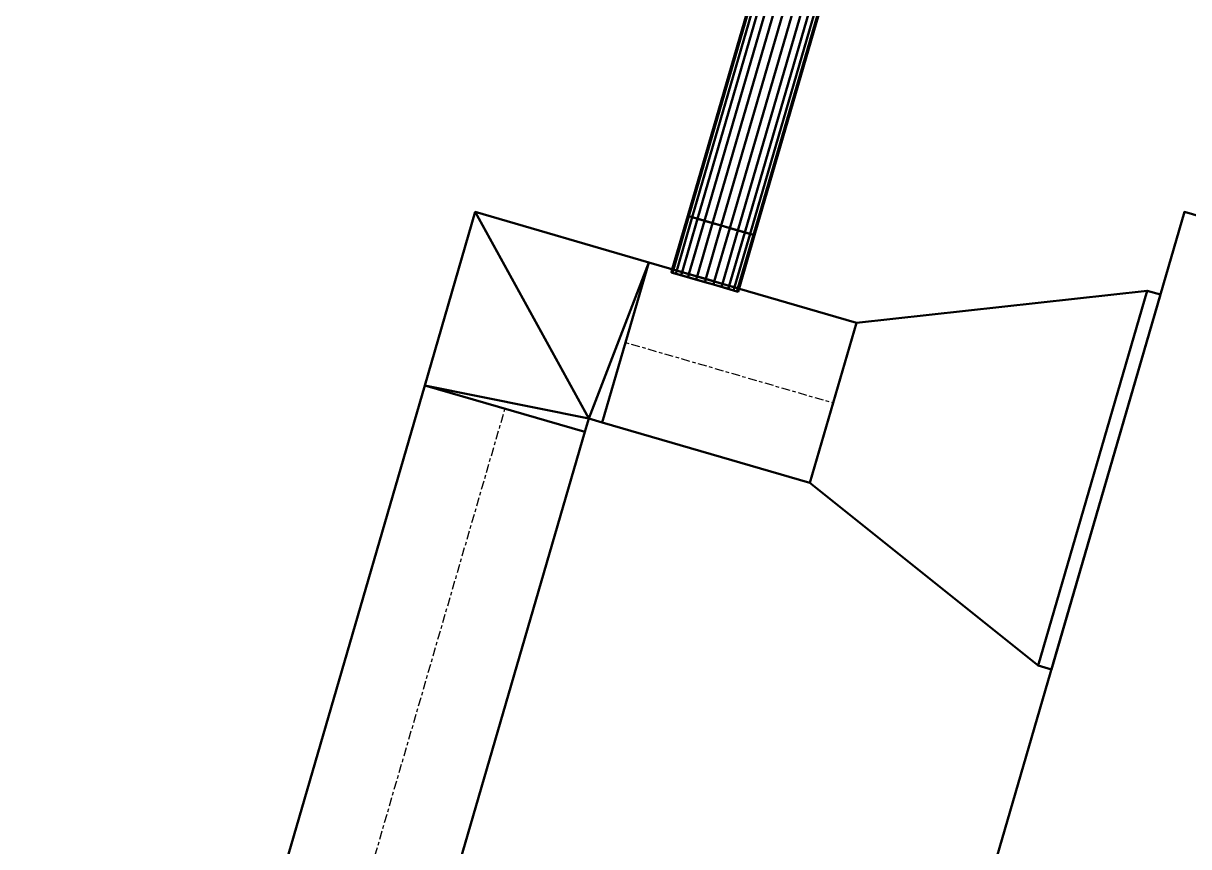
# Model space of a CAD drawing. Header units: inches. Extents: x -1654 to 1344, y -1538 to 36.
# Drawn here: x 784.3 to 868.2, y -777.9 to -718.6 of the extents above; entities that cross this region are included whole.
import ezdxf

# ---------------------------------------------------------------- set-up
doc = ezdxf.new("R2010")
doc.units = ezdxf.units.IN
doc.header["$MEASUREMENT"] = 0
doc.linetypes.add('Center', pattern=[1.25, 0.25, -0.1875, 0.625, -0.1875])
for name, color, linetype, lineweight in [('M-EQPT', 2, 'Continuous', 50), ('M-HVAC-DUCT', 1, 'Center', 30), ('M-HVAC-DUCT-SA', 1, 'Continuous', 50)]:
    doc.layers.add(name, color=color, linetype=linetype, lineweight=lineweight)

# ---------------------------------------------------------------- blocks, each defined once
blk = doc.blocks.new('Heat Pump - Horizontal - Water Source - Heat Pump 3 Ton Horizontal-844840-_3D_')
at = {"layer": 'M-EQPT'}
mesh = blk.add_polyface(dxfattribs=at)
corners = [(31.1, -11.199, 9.65), (31.1, 11.199, 9.65), (-31.1, 11.199, 9.65), (-31.1, -11.199, 9.65)]
mesh.append_faces([[corners[k] for k in face] for face in [(3, 0, 1, 2)]])
mesh = blk.add_polyface(dxfattribs=at)
corners = [(31.1, -11.199, -9.65), (-31.1, -11.199, -9.65), (-31.1, 11.199, -9.65), (31.1, 11.199, -9.65)]
mesh.append_faces([[corners[k] for k in face] for face in [(1, 2, 3, 0)]])
mesh = blk.add_polyface(dxfattribs=at)
corners = [(-31.1, -11.199, 9.65), (-31.1, 11.199, 9.65), (-31.1, 11.199, -9.65), (-31.1, -11.199, -9.65)]
mesh.append_faces([[corners[k] for k in face] for face in [(0, 1, 2, 3)]])
mesh = blk.add_polyface(dxfattribs=at)
corners = [(31.1, -11.199, 9.65), (-31.1, -11.199, 9.65), (-31.1, -11.199, -9.65), (31.1, -11.199, -9.65)]
mesh.append_faces([[corners[k] for k in face] for face in [(0, 1, 2, 3)]])
mesh = blk.add_polyface(dxfattribs=at)
corners = [(3.201, -11.199, -8.65), (-24.9, -11.199, -8.65), (-24.9, -11.199, 8.65), (3.201, -11.199, 8.65)]
mesh.append_faces([[corners[k] for k in face] for face in [(2, 3, 0, 1)]])
mesh = blk.add_polyface(dxfattribs=at)
corners = [(-24.9, -12.199, 8.65), (3.201, -12.199, 8.65), (3.201, -11.199, 8.65), (-24.9, -11.199, 8.65)]
mesh.append_faces([[corners[k] for k in face] for face in [(0, 1, 2, 3)]])
mesh = blk.add_polyface(dxfattribs=at)
corners = [(-24.9, -12.199, -8.65), (-24.9, -12.199, 8.65), (-24.9, -11.199, 8.65), (-24.9, -11.199, -8.65)]
mesh.append_faces([[corners[k] for k in face] for face in [(0, 1, 2, 3)]])
mesh = blk.add_polyface(dxfattribs=at)
corners = [(3.201, -12.199, -8.65), (-24.9, -12.199, -8.65), (-24.9, -11.199, -8.65), (3.201, -11.199, -8.65)]
mesh.append_faces([[corners[k] for k in face] for face in [(0, 1, 2, 3)]])
mesh = blk.add_polyface(dxfattribs=at)
corners = [(3.201, -12.199, 8.65), (3.201, -12.199, -8.65), (3.201, -11.199, -8.65), (3.201, -11.199, 8.65)]
mesh.append_faces([[corners[k] for k in face] for face in [(0, 1, 2, 3)]])
mesh = blk.add_polyface(dxfattribs=at)
corners = [(3.201, -12.199, -8.65), (3.201, -12.199, 8.65), (-24.9, -12.199, 8.65), (-24.9, -12.199, -8.65)]
mesh.append_faces([[corners[k] for k in face] for face in [(3, 0, 1, 2)]])
blk = doc.blocks.new('Round Takeoff - Standard-919983-_3D_')
at = {"layer": 'M-HVAC-DUCT', "color": 8, "linetype": 'Continuous', "lineweight": 50}
mesh = blk.add_polyface(dxfattribs=at)
corners = [(-0.24, 0, 2.5), (-0.24, 0.647, 2.415), (-0.24, 1.25, 2.165), (-0.24, 1.768, 1.768), (-0.24, 2.165, 1.25), (-0.24, 2.415, 0.647), (-0.24, 2.5), (-0.24, 2.415, -0.647), (-0.24, 2.165, -1.25), (-0.24, 1.768, -1.768), (-0.24, 1.25, -2.165), (-0.24, 0.647, -2.415), (-0.24, 0, -2.5), (-0.24, -0.647, -2.415), (-0.24, -1.25, -2.165), (-0.24, -1.768, -1.768), (-0.24, -2.165, -1.25), (-0.24, -2.415, -0.647), (-0.24, -2.5), (-0.24, -2.415, 0.647), (-0.24, -2.165, 1.25), (-0.24, -1.768, 1.768), (-0.24, -1.25, 2.165), (-0.24, -0.647, 2.415)]
mesh.append_faces([[corners[k] for k in face] for face in [(5, 10, 11, 4)]], dxfattribs={"vtx0": -1, "vtx2": -1, "color": 8})
mesh.append_faces([[corners[k] for k in face] for face in [(5, 8, 9, 10), (11, 1, 2, 3), (12, 19, 20, 21), (12, 21, 22, 23)]], dxfattribs={"vtx0": -1, "vtx3": -1, "color": 8})
mesh.append_faces([[corners[k] for k in face] for face in [(7, 8, 5, 6)]], dxfattribs={"vtx1": -1, "color": 8})
mesh.append_faces([[corners[k] for k in face] for face in [(14, 15, 18, 13), (3, 4, 11)]], dxfattribs={"vtx1": -1, "vtx2": -1, "color": 8})
mesh.append_faces([[corners[k] for k in face] for face in [(11, 12, 23, 1)]], dxfattribs={"vtx1": -1, "vtx2": -1, "vtx3": -1, "color": 8})
mesh.append_faces([[corners[k] for k in face] for face in [(18, 19, 12, 13)]], dxfattribs={"vtx1": -1, "vtx3": -1, "color": 8})
mesh.append_faces([[corners[k] for k in face] for face in [(16, 17, 18, 15), (23, 0, 1)]], dxfattribs={"vtx2": -1, "color": 8})
mesh = blk.add_polyface(dxfattribs=at)
corners = [(-0.24, 2.5), (-0.24, 2.415, 0.647), (-0.24, 2.165, 1.25), (-0.24, 1.768, 1.768), (-0.24, 1.25, 2.165), (-0.24, 0.647, 2.415), (-0.24, 0, 2.5), (0, 0, 2.5), (0, 0.647, 2.415), (0, 1.25, 2.165), (0, 1.768, 1.768), (0, 2.165, 1.25), (0, 2.415, 0.647), (0, 2.5)]
mesh.append_faces([[corners[k] for k in face] for face in [(1, 12, 13, 0)]], dxfattribs={"vtx0": -1, "color": 8})
mesh.append_faces([[corners[k] for k in face] for face in [(5, 8, 9, 4), (10, 3, 4, 9), (2, 11, 12, 1), (11, 2, 3, 10)]], dxfattribs={"vtx0": -1, "vtx2": -1, "color": 8})
mesh.append_faces([[corners[k] for k in face] for face in [(6, 7, 8, 5)]], dxfattribs={"vtx2": -1, "color": 8})
mesh = blk.add_polyface(dxfattribs=at)
corners = [(-0.24, 0, -2.5), (-0.24, 0.647, -2.415), (-0.24, 1.25, -2.165), (-0.24, 1.768, -1.768), (-0.24, 2.165, -1.25), (-0.24, 2.415, -0.647), (-0.24, 2.5), (0, 2.5), (0, 2.415, -0.647), (0, 2.165, -1.25), (0, 1.768, -1.768), (0, 1.25, -2.165), (0, 0.647, -2.415), (0, 0, -2.5)]
mesh.append_faces([[corners[k] for k in face] for face in [(1, 12, 13, 0)]], dxfattribs={"vtx0": -1, "color": 8})
mesh.append_faces([[corners[k] for k in face] for face in [(5, 8, 9, 4), (10, 3, 4, 9), (2, 11, 12, 1), (11, 2, 3, 10)]], dxfattribs={"vtx0": -1, "vtx2": -1, "color": 8})
mesh.append_faces([[corners[k] for k in face] for face in [(6, 7, 8, 5)]], dxfattribs={"vtx2": -1, "color": 8})
mesh = blk.add_polyface(dxfattribs=at)
corners = [(4, 0, 2.5), (4, 0.647, 2.415), (4, 1.25, 2.165), (4, 1.768, 1.768), (4, 2.165, 1.25), (4, 2.415, 0.647), (4, 2.5), (0, 2.5), (0, 2.415, 0.647), (0, 2.165, 1.25), (0, 1.768, 1.768), (0, 1.25, 2.165), (0, 0.647, 2.415), (0, 0, 2.5)]
mesh.append_faces([[corners[k] for k in face] for face in [(0, 1, 12, 13)]], dxfattribs={"vtx1": -1, "color": 8})
mesh.append_faces([[corners[k] for k in face] for face in [(1, 2, 11, 12), (10, 11, 2, 3), (4, 5, 8, 9), (9, 10, 3, 4)]], dxfattribs={"vtx1": -1, "vtx3": -1, "color": 8})
mesh.append_faces([[corners[k] for k in face] for face in [(5, 6, 7, 8)]], dxfattribs={"vtx3": -1, "color": 8})
mesh = blk.add_polyface(dxfattribs=at)
corners = [(4, 2.5), (4, 2.415, -0.647), (4, 2.165, -1.25), (4, 1.768, -1.768), (4, 1.25, -2.165), (4, 0.647, -2.415), (4, 0, -2.5), (0, 0, -2.5), (0, 0.647, -2.415), (0, 1.25, -2.165), (0, 1.768, -1.768), (0, 2.165, -1.25), (0, 2.415, -0.647), (0, 2.5)]
mesh.append_faces([[corners[k] for k in face] for face in [(12, 1, 2, 11)]], dxfattribs={"vtx0": -1, "vtx2": -1, "color": 8})
mesh.append_faces([[corners[k] for k in face] for face in [(10, 11, 2, 3), (4, 5, 8, 9), (9, 10, 3, 4)]], dxfattribs={"vtx1": -1, "vtx3": -1, "color": 8})
mesh.append_faces([[corners[k] for k in face] for face in [(13, 0, 1, 12)]], dxfattribs={"vtx2": -1, "color": 8})
mesh.append_faces([[corners[k] for k in face] for face in [(5, 6, 7, 8)]], dxfattribs={"vtx3": -1, "color": 8})
mesh = blk.add_polyface(dxfattribs=at)
corners = [(4, 0, 2.5), (4, -0.647, 2.415), (4, -1.25, 2.165), (4, -1.768, 1.768), (4, -2.165, 1.25), (4, -2.415, 0.647), (4, -2.5), (4, -2.415, -0.647), (4, -2.165, -1.25), (4, -1.768, -1.768), (4, -1.25, -2.165), (4, -0.647, -2.415), (4, 0, -2.5), (4, 0.647, -2.415), (4, 1.25, -2.165), (4, 1.768, -1.768), (4, 2.165, -1.25), (4, 2.415, -0.647), (4, 2.5), (4, 2.415, 0.647), (4, 2.165, 1.25), (4, 1.768, 1.768), (4, 1.25, 2.165), (4, 0.647, 2.415)]
mesh.append_faces([[corners[k] for k in face] for face in [(22, 0, 12, 21)]], dxfattribs={"vtx0": -1, "vtx1": -1, "vtx2": -1, "color": 8})
mesh.append_faces([[corners[k] for k in face] for face in [(12, 5, 9, 10)]], dxfattribs={"vtx0": -1, "vtx1": -1, "vtx3": -1, "color": 8})
mesh.append_faces([[corners[k] for k in face] for face in [(20, 12, 13, 19), (19, 15, 16, 18), (5, 8, 9), (12, 20, 21)]], dxfattribs={"vtx0": -1, "vtx2": -1, "color": 8})
mesh.append_faces([[corners[k] for k in face] for face in [(19, 13, 14, 15)]], dxfattribs={"vtx0": -1, "vtx3": -1, "color": 8})
mesh.append_faces([[corners[k] for k in face] for face in [(17, 18, 16), (23, 0, 22)]], dxfattribs={"vtx1": -1, "color": 8})
mesh.append_faces([[corners[k] for k in face] for face in [(4, 5, 12, 3), (2, 3, 12, 1), (0, 1, 12)]], dxfattribs={"vtx1": -1, "vtx2": -1, "color": 8})
mesh.append_faces([[corners[k] for k in face] for face in [(10, 11, 12)]], dxfattribs={"vtx2": -1, "color": 8})
mesh.append_faces([[corners[k] for k in face] for face in [(5, 6, 7, 8)]], dxfattribs={"vtx3": -1, "color": 8})
mesh = blk.add_polyface(dxfattribs=at)
corners = [(-0.24, -2.5), (-0.24, -2.415, -0.647), (-0.24, -2.165, -1.25), (-0.24, -1.768, -1.768), (-0.24, -1.25, -2.165), (-0.24, -0.647, -2.415), (-0.24, 0, -2.5), (0, 0, -2.5), (0, -0.647, -2.415), (0, -1.25, -2.165), (0, -1.768, -1.768), (0, -2.165, -1.25), (0, -2.415, -0.647), (0, -2.5)]
mesh.append_faces([[corners[k] for k in face] for face in [(1, 12, 13, 0)]], dxfattribs={"vtx0": -1, "color": 8})
mesh.append_faces([[corners[k] for k in face] for face in [(5, 8, 9, 4), (10, 3, 4, 9), (2, 11, 12, 1), (11, 2, 3, 10)]], dxfattribs={"vtx0": -1, "vtx2": -1, "color": 8})
mesh.append_faces([[corners[k] for k in face] for face in [(6, 7, 8, 5)]], dxfattribs={"vtx2": -1, "color": 8})
mesh = blk.add_polyface(dxfattribs=at)
corners = [(-0.24, 0, 2.5), (-0.24, -0.647, 2.415), (-0.24, -1.25, 2.165), (-0.24, -1.768, 1.768), (-0.24, -2.165, 1.25), (-0.24, -2.415, 0.647), (-0.24, -2.5), (0, -2.5), (0, -2.415, 0.647), (0, -2.165, 1.25), (0, -1.768, 1.768), (0, -1.25, 2.165), (0, -0.647, 2.415), (0, 0, 2.5)]
mesh.append_faces([[corners[k] for k in face] for face in [(1, 12, 13, 0)]], dxfattribs={"vtx0": -1, "color": 8})
mesh.append_faces([[corners[k] for k in face] for face in [(5, 8, 9, 4), (10, 3, 4, 9), (2, 11, 12, 1), (11, 2, 3, 10)]], dxfattribs={"vtx0": -1, "vtx2": -1, "color": 8})
mesh.append_faces([[corners[k] for k in face] for face in [(6, 7, 8, 5)]], dxfattribs={"vtx2": -1, "color": 8})
mesh = blk.add_polyface(dxfattribs=at)
corners = [(4, 0, -2.5), (4, -0.647, -2.415), (4, -1.25, -2.165), (4, -1.768, -1.768), (4, -2.165, -1.25), (4, -2.415, -0.647), (4, -2.5), (0, -2.5), (0, -2.415, -0.647), (0, -2.165, -1.25), (0, -1.768, -1.768), (0, -1.25, -2.165), (0, -0.647, -2.415), (0, 0, -2.5)]
mesh.append_faces([[corners[k] for k in face] for face in [(0, 1, 12, 13)]], dxfattribs={"vtx1": -1, "color": 8})
mesh.append_faces([[corners[k] for k in face] for face in [(1, 2, 11, 12), (10, 11, 2, 3), (4, 5, 8, 9), (9, 10, 3, 4)]], dxfattribs={"vtx1": -1, "vtx3": -1, "color": 8})
mesh.append_faces([[corners[k] for k in face] for face in [(5, 6, 7, 8)]], dxfattribs={"vtx3": -1, "color": 8})
mesh = blk.add_polyface(dxfattribs=at)
corners = [(4, -2.5), (4, -2.415, 0.647), (4, -2.165, 1.25), (4, -1.768, 1.768), (4, -1.25, 2.165), (4, -0.647, 2.415), (4, 0, 2.5), (0, 0, 2.5), (0, -0.647, 2.415), (0, -1.25, 2.165), (0, -1.768, 1.768), (0, -2.165, 1.25), (0, -2.415, 0.647), (0, -2.5)]
mesh.append_faces([[corners[k] for k in face] for face in [(0, 1, 12, 13)]], dxfattribs={"vtx1": -1, "color": 8})
mesh.append_faces([[corners[k] for k in face] for face in [(1, 2, 11, 12), (10, 11, 2, 3), (4, 5, 8, 9), (9, 10, 3, 4)]], dxfattribs={"vtx1": -1, "vtx3": -1, "color": 8})
mesh.append_faces([[corners[k] for k in face] for face in [(5, 6, 7, 8)]], dxfattribs={"vtx3": -1, "color": 8})
blk = doc.blocks.new('Rectangular Elbow - Mitered - Standard-838126-_3D_')
at = {"layer": 'M-HVAC-DUCT', "color": 8, "linetype": 'Continuous', "lineweight": 50}
mesh = blk.add_polyface(dxfattribs=at)
corners = [(-7, -6, -6), (-7, 6, -6), (-6, 6, -6), (-6, 7, -6), (6, 7, -6), (6, -6, -6)]
mesh.append_faces([[corners[k] for k in face] for face in [(4, 5, 2, 3)]], dxfattribs={"vtx1": -1, "color": 8})
mesh.append_faces([[corners[k] for k in face] for face in [(0, 1, 2, 5)]], dxfattribs={"vtx2": -1, "color": 8})
mesh = blk.add_polyface(dxfattribs=at)
corners = [(-7, 6, 6), (-7, -6, 6), (6, -6, 6), (6, 7, 6), (-6, 7, 6), (-6, 6, 6)]
mesh.append_faces([[corners[k] for k in face] for face in [(5, 3, 4)]], dxfattribs={"vtx0": -1, "color": 8})
mesh.append_faces([[corners[k] for k in face] for face in [(2, 3, 5, 1)]], dxfattribs={"vtx1": -1, "vtx2": -1, "color": 8})
mesh.append_faces([[corners[k] for k in face] for face in [(5, 0, 1)]], dxfattribs={"vtx2": -1, "color": 8})
mesh = blk.add_polyface(dxfattribs=at)
corners = [(-6, 7, 6), (6, 7, 6), (6, 7, -6), (-6, 7, -6)]
mesh.append_faces([[corners[k] for k in face] for face in [(2, 3, 0, 1)]], dxfattribs={"color": 8})
mesh = blk.add_polyface(dxfattribs=at)
corners = [(-6, 6, -6), (-6, 6, 6), (-6, 7, 6), (-6, 7, -6)]
mesh.append_faces([[corners[k] for k in face] for face in [(3, 0, 1, 2)]], dxfattribs={"color": 8})
mesh = blk.add_polyface(dxfattribs=at)
corners = [(6, -6, 6), (6, -6, -6), (6, 7, -6), (6, 7, 6)]
mesh.append_faces([[corners[k] for k in face] for face in [(0, 1, 2, 3)]], dxfattribs={"color": 8})
mesh = blk.add_polyface(dxfattribs=at)
corners = [(-7, 6, 6), (-7, 6, -6), (-7, -6, -6), (-7, -6, 6)]
mesh.append_faces([[corners[k] for k in face] for face in [(0, 1, 2, 3)]], dxfattribs={"color": 8})
mesh = blk.add_polyface(dxfattribs=at)
corners = [(-7, 6, -6), (-7, 6, 6), (-6, 6, 6), (-6, 6, -6)]
mesh.append_faces([[corners[k] for k in face] for face in [(0, 1, 2, 3)]], dxfattribs={"color": 8})
mesh = blk.add_polyface(dxfattribs=at)
corners = [(-7, -6, 6), (-7, -6, -6), (6, -6, -6), (6, -6, 6)]
mesh.append_faces([[corners[k] for k in face] for face in [(3, 0, 1, 2)]], dxfattribs={"color": 8})
blk = doc.blocks.new('Rectangular Transition - Angle - 45 Degree-926625-_3D_')
at = {"layer": 'M-HVAC-DUCT', "color": 8, "linetype": 'Continuous', "lineweight": 50}
mesh = blk.add_polyface(dxfattribs=at)
corners = [(0, -6, -6), (0, 6, -6), (19.436, 14.051, -8.65), (19.436, -14.051, -8.65)]
mesh.append_faces([[corners[k] for k in face] for face in [(3, 0, 1, 2)]], dxfattribs={"color": 8})
mesh = blk.add_polyface(dxfattribs=at)
corners = [(0, 6, -6), (0, 6, 6), (19.436, 14.051, 8.65), (19.436, 14.051, -8.65)]
mesh.append_faces([[corners[k] for k in face] for face in [(3, 0, 1, 2)]], dxfattribs={"color": 8})
mesh = blk.add_polyface(dxfattribs=at)
corners = [(0, 6, 6), (0, -6, 6), (19.436, -14.051, 8.65), (19.436, 14.051, 8.65)]
mesh.append_faces([[corners[k] for k in face] for face in [(2, 3, 0, 1)]], dxfattribs={"color": 8})
mesh = blk.add_polyface(dxfattribs=at)
corners = [(19.436, -14.051, 8.65), (19.436, -14.051, -8.65), (19.436, 14.051, -8.65), (19.436, 14.051, 8.65)]
mesh.append_faces([[corners[k] for k in face] for face in [(2, 3, 0, 1)]], dxfattribs={"color": 8})
mesh = blk.add_polyface(dxfattribs=at)
corners = [(0, -6, 6), (0, 6, 6), (0, 6, -6), (0, -6, -6)]
mesh.append_faces([[corners[k] for k in face] for face in [(3, 0, 1, 2)]], dxfattribs={"color": 8})
mesh = blk.add_polyface(dxfattribs=at)
corners = [(0, -6, 6), (0, -6, -6), (19.436, -14.051, -8.65), (19.436, -14.051, 8.65)]
mesh.append_faces([[corners[k] for k in face] for face in [(2, 3, 0, 1)]], dxfattribs={"color": 8})

msp = doc.modelspace()

# ---------------------------------------------------------------- linework, layer by layer
at = {"layer": 'M-HVAC-DUCT', "color": 5}
for p, q in [((834.552, -733.207, 1330), (851.022, -676.553, 1330)), ((834.552, -733.207, 1330), (851.022, -676.553, 1330)), ((833.436, -737.048, 1330), (834.552, -733.207, 1330)), ((833.436, -737.048, 1330), (833.369, -737.279, 1330)), ((827.662, -741.618, 1330), (842.607, -745.963, 1330)), ((818.986, -746.386, 1330), (796.465, -823.855, 1330))]:
    msp.add_line(p, q, dxfattribs=at)

# ---------------------------------------------------------------- block references
at = {"layer": 'M-EQPT', "rotation": 253.7901312840831}
msp.add_blockref('Heat Pump - Horizontal - Water Source - Heat Pump 3 Ton Horizontal-844840-_3D_', (869.956, -765.213, 1330.002), dxfattribs=at)
at = {"layer": 'M-HVAC-DUCT-SA', "color": 8}
for name, p, rotation in [('Rectangular Elbow - Mitered - Standard-838126-_3D_', (820.941, -739.664, 1330), 163.7901312840834), ('Rectangular Transition - Angle - 45 Degree-926625-_3D_', (842.607, -745.963, 1330), 343.7901312840834)]:
    msp.add_blockref(name, p, dxfattribs=dict(at, rotation=rotation))
at = {"layer": 'M-HVAC-DUCT-SA', "color": 8, "extrusion": (0, 0, -1), "rotation": 106.2098687159166}
msp.add_blockref('Round Takeoff - Standard-919983-_3D_', (-833.436, -737.048, -1330), dxfattribs=at)

# ---------------------------------------------------------------- meshes
at = {"layer": 'M-HVAC-DUCT-SA', "color": 8}
mesh = msp.add_polyface(dxfattribs=at)
corners = [(832.152, -732.509, 1330), (832.233, -732.533, 1330.647), (832.473, -732.603, 1331.25), (832.855, -732.714, 1331.768), (833.352, -732.858, 1332.165), (833.931, -733.027, 1332.415), (834.552, -733.207, 1332.5), (851.022, -676.553, 1332.5), (850.401, -676.372, 1332.415), (849.822, -676.204, 1332.165), (849.325, -676.059, 1331.768), (848.943, -675.948, 1331.25), (848.704, -675.879, 1330.647), (848.622, -675.855, 1330)]
mesh.append_faces([[corners[k] for k in face] for face in [(7, 8, 5, 6)]], dxfattribs={"vtx1": -1, "color": 8})
mesh.append_faces([[corners[k] for k in face] for face in [(8, 9, 4, 5), (3, 4, 9, 10), (11, 12, 1, 2), (2, 3, 10, 11)]], dxfattribs={"vtx1": -1, "vtx3": -1, "color": 8})
mesh.append_faces([[corners[k] for k in face] for face in [(12, 13, 0, 1)]], dxfattribs={"vtx3": -1, "color": 8})
mesh = msp.add_polyface(dxfattribs=at)
corners = [(834.552, -733.207, 1327.5), (833.931, -733.027, 1327.585), (833.352, -732.858, 1327.835), (832.855, -732.714, 1328.232), (832.473, -732.603, 1328.75), (832.233, -732.533, 1329.353), (832.152, -732.509, 1330), (848.622, -675.855, 1330), (848.704, -675.879, 1329.353), (848.943, -675.948, 1328.75), (849.325, -676.059, 1328.232), (849.822, -676.204, 1327.835), (850.401, -676.372, 1327.585), (851.022, -676.553, 1327.5)]
mesh.append_faces([[corners[k] for k in face] for face in [(7, 8, 5, 6)]], dxfattribs={"vtx1": -1, "color": 8})
mesh.append_faces([[corners[k] for k in face] for face in [(8, 9, 4, 5), (3, 4, 9, 10), (11, 12, 1, 2), (2, 3, 10, 11)]], dxfattribs={"vtx1": -1, "vtx3": -1, "color": 8})
mesh.append_faces([[corners[k] for k in face] for face in [(12, 13, 0, 1)]], dxfattribs={"vtx3": -1, "color": 8})
mesh = msp.add_polyface(dxfattribs=at)
corners = [(834.552, -733.207, 1332.5), (835.173, -733.388, 1332.415), (835.752, -733.556, 1332.165), (836.25, -733.701, 1331.768), (836.631, -733.812, 1331.25), (836.871, -733.881, 1330.647), (836.953, -733.905, 1330), (853.423, -677.251, 1330), (853.341, -677.227, 1330.647), (853.101, -677.157, 1331.25), (852.72, -677.046, 1331.768), (852.223, -676.902, 1332.165), (851.644, -676.733, 1332.415), (851.022, -676.553, 1332.5)]
mesh.append_faces([[corners[k] for k in face] for face in [(8, 9, 4, 5), (3, 4, 9, 10), (11, 12, 1, 2), (2, 3, 10, 11)]], dxfattribs={"vtx1": -1, "vtx3": -1, "color": 8})
mesh.append_faces([[corners[k] for k in face] for face in [(6, 7, 8, 5)]], dxfattribs={"vtx2": -1, "color": 8})
mesh.append_faces([[corners[k] for k in face] for face in [(12, 13, 0, 1)]], dxfattribs={"vtx3": -1, "color": 8})
mesh = msp.add_polyface(dxfattribs=at)
corners = [(836.953, -733.905, 1330), (836.871, -733.881, 1329.353), (836.631, -733.812, 1328.75), (836.25, -733.701, 1328.232), (835.752, -733.556, 1327.835), (835.173, -733.388, 1327.585), (834.552, -733.207, 1327.5), (851.022, -676.553, 1327.5), (851.644, -676.733, 1327.585), (852.223, -676.902, 1327.835), (852.72, -677.046, 1328.232), (853.101, -677.157, 1328.75), (853.341, -677.227, 1329.353), (853.423, -677.251, 1330)]
mesh.append_faces([[corners[k] for k in face] for face in [(7, 8, 5, 6)]], dxfattribs={"vtx1": -1, "color": 8})
mesh.append_faces([[corners[k] for k in face] for face in [(8, 9, 4, 5), (3, 4, 9, 10), (11, 12, 1, 2), (2, 3, 10, 11)]], dxfattribs={"vtx1": -1, "vtx3": -1, "color": 8})
mesh.append_faces([[corners[k] for k in face] for face in [(12, 13, 0, 1)]], dxfattribs={"vtx3": -1, "color": 8})
mesh = msp.add_polyface(dxfattribs=at)
corners = [(836.953, -733.905, 1330), (836.871, -733.881, 1330.647), (836.631, -733.812, 1331.25), (836.25, -733.701, 1331.768), (835.752, -733.556, 1332.165), (835.173, -733.388, 1332.415), (834.552, -733.207, 1332.5), (833.931, -733.027, 1332.415), (833.352, -732.858, 1332.165), (832.855, -732.714, 1331.768), (832.473, -732.603, 1331.25), (832.233, -732.533, 1330.647), (832.152, -732.509, 1330), (832.233, -732.533, 1329.353), (832.473, -732.603, 1328.75), (832.855, -732.714, 1328.232), (833.352, -732.858, 1327.835), (833.931, -733.027, 1327.585), (834.552, -733.207, 1327.5), (835.173, -733.388, 1327.585), (835.752, -733.556, 1327.835), (836.25, -733.701, 1328.232), (836.631, -733.812, 1328.75), (836.871, -733.881, 1329.353)]
mesh.append_faces([[corners[k] for k in face] for face in [(1, 23, 0), (6, 3, 4, 5)]], dxfattribs={"vtx0": -1, "color": 8})
mesh.append_faces([[corners[k] for k in face] for face in [(9, 15, 18, 6), (18, 21, 3, 6)]], dxfattribs={"vtx0": -1, "vtx1": -1, "vtx2": -1, "vtx3": -1, "color": 8})
mesh.append_faces([[corners[k] for k in face] for face in [(12, 13, 9)]], dxfattribs={"vtx1": -1, "vtx2": -1, "color": 8})
mesh.append_faces([[corners[k] for k in face] for face in [(16, 17, 18, 15)]], dxfattribs={"vtx2": -1, "color": 8})
mesh.append_faces([[corners[k] for k in face] for face in [(13, 14, 15, 9), (21, 22, 23, 3), (1, 2, 3, 23)]], dxfattribs={"vtx2": -1, "vtx3": -1, "color": 8})
mesh.append_faces([[corners[k] for k in face] for face in [(18, 19, 20, 21), (9, 10, 11, 12), (6, 7, 8, 9)]], dxfattribs={"vtx3": -1, "color": 8})
mesh = msp.add_polyface(dxfattribs=at)
corners = [(829.337, -735.857, 1324), (825.987, -747.38, 1324), (825.987, -747.38, 1336), (829.337, -735.857, 1336)]
mesh.append_faces([[corners[k] for k in face] for face in [(0, 1, 2, 3)]], dxfattribs={"color": 8})
mesh = msp.add_polyface(dxfattribs=at)
corners = [(825.987, -747.38, 1324), (829.337, -735.857, 1324), (844.282, -740.202, 1324), (840.932, -751.725, 1324)]
mesh.append_faces([[corners[k] for k in face] for face in [(0, 1, 2, 3)]], dxfattribs={"color": 8})
mesh = msp.add_polyface(dxfattribs=at)
corners = [(829.337, -735.857, 1336), (825.987, -747.38, 1336), (840.932, -751.725, 1336), (844.282, -740.202, 1336)]
mesh.append_faces([[corners[k] for k in face] for face in [(3, 0, 1, 2)]], dxfattribs={"color": 8})
mesh = msp.add_polyface(dxfattribs=at)
corners = [(829.337, -735.857, 1324), (829.337, -735.857, 1336), (844.282, -740.202, 1336), (844.282, -740.202, 1324)]
mesh.append_faces([[corners[k] for k in face] for face in [(0, 1, 2, 3)]], dxfattribs={"color": 8})
mesh = msp.add_polyface(dxfattribs=at)
corners = [(830.968, -736.581, 1330), (831.05, -736.605, 1330.647), (831.29, -736.674, 1331.25), (831.671, -736.785, 1331.768), (832.168, -736.93, 1332.165), (832.747, -737.098, 1332.415), (833.369, -737.279, 1332.5), (833.436, -737.048, 1332.5), (832.814, -736.868, 1332.415), (832.235, -736.699, 1332.165), (831.738, -736.555, 1331.768), (831.357, -736.444, 1331.25), (831.117, -736.374, 1330.647), (831.035, -736.35, 1330)]
mesh.append_faces([[corners[k] for k in face] for face in [(1, 12, 13, 0)]], dxfattribs={"vtx0": -1, "color": 8})
mesh.append_faces([[corners[k] for k in face] for face in [(5, 8, 9, 4), (10, 3, 4, 9), (2, 11, 12, 1), (11, 2, 3, 10)]], dxfattribs={"vtx0": -1, "vtx2": -1, "color": 8})
mesh.append_faces([[corners[k] for k in face] for face in [(6, 7, 8, 5)]], dxfattribs={"vtx2": -1, "color": 8})
mesh = msp.add_polyface(dxfattribs=at)
corners = [(833.369, -737.279, 1327.5), (832.747, -737.098, 1327.585), (832.168, -736.93, 1327.835), (831.671, -736.785, 1328.232), (831.29, -736.674, 1328.75), (831.05, -736.605, 1329.353), (830.968, -736.581, 1330), (831.035, -736.35, 1330), (831.117, -736.374, 1329.353), (831.357, -736.444, 1328.75), (831.738, -736.555, 1328.232), (832.235, -736.699, 1327.835), (832.814, -736.868, 1327.585), (833.436, -737.048, 1327.5)]
mesh.append_faces([[corners[k] for k in face] for face in [(1, 12, 13, 0)]], dxfattribs={"vtx0": -1, "color": 8})
mesh.append_faces([[corners[k] for k in face] for face in [(5, 8, 9, 4), (10, 3, 4, 9), (2, 11, 12, 1), (11, 2, 3, 10)]], dxfattribs={"vtx0": -1, "vtx2": -1, "color": 8})
mesh.append_faces([[corners[k] for k in face] for face in [(6, 7, 8, 5)]], dxfattribs={"vtx2": -1, "color": 8})
mesh = msp.add_polyface(dxfattribs=at)
corners = [(833.369, -737.279, 1327.5), (833.99, -737.459, 1327.585), (834.569, -737.628, 1327.835), (835.066, -737.772, 1328.232), (835.447, -737.883, 1328.75), (835.687, -737.953, 1329.353), (835.769, -737.977, 1330), (835.687, -737.953, 1330.647), (835.447, -737.883, 1331.25), (835.066, -737.772, 1331.768), (834.569, -737.628, 1332.165), (833.99, -737.459, 1332.415), (833.369, -737.279, 1332.5), (832.747, -737.098, 1332.415), (832.168, -736.93, 1332.165), (831.671, -736.785, 1331.768), (831.29, -736.674, 1331.25), (831.05, -736.605, 1330.647), (830.968, -736.581, 1330), (831.05, -736.605, 1329.353), (831.29, -736.674, 1328.75), (831.671, -736.785, 1328.232), (832.168, -736.93, 1327.835), (832.747, -737.098, 1327.585)]
mesh.append_faces([[corners[k] for k in face] for face in [(5, 10, 11, 4)]], dxfattribs={"vtx0": -1, "vtx2": -1, "color": 8})
mesh.append_faces([[corners[k] for k in face] for face in [(5, 8, 9, 10), (11, 1, 2, 3), (12, 19, 20, 21), (12, 21, 22, 23)]], dxfattribs={"vtx0": -1, "vtx3": -1, "color": 8})
mesh.append_faces([[corners[k] for k in face] for face in [(7, 8, 5, 6)]], dxfattribs={"vtx1": -1, "color": 8})
mesh.append_faces([[corners[k] for k in face] for face in [(14, 15, 18, 13), (3, 4, 11)]], dxfattribs={"vtx1": -1, "vtx2": -1, "color": 8})
mesh.append_faces([[corners[k] for k in face] for face in [(11, 12, 23, 1)]], dxfattribs={"vtx1": -1, "vtx2": -1, "vtx3": -1, "color": 8})
mesh.append_faces([[corners[k] for k in face] for face in [(18, 19, 12, 13)]], dxfattribs={"vtx1": -1, "vtx3": -1, "color": 8})
mesh.append_faces([[corners[k] for k in face] for face in [(16, 17, 18, 15), (23, 0, 1)]], dxfattribs={"vtx2": -1, "color": 8})
mesh = msp.add_polyface(dxfattribs=at)
corners = [(835.836, -737.746, 1330), (835.754, -737.722, 1329.353), (835.514, -737.653, 1328.75), (835.133, -737.542, 1328.232), (834.636, -737.397, 1327.835), (834.057, -737.229, 1327.585), (833.436, -737.048, 1327.5), (832.814, -736.868, 1327.585), (832.235, -736.699, 1327.835), (831.738, -736.555, 1328.232), (831.357, -736.444, 1328.75), (831.117, -736.374, 1329.353), (831.035, -736.35, 1330), (831.117, -736.374, 1330.647), (831.357, -736.444, 1331.25), (831.738, -736.555, 1331.768), (832.235, -736.699, 1332.165), (832.814, -736.868, 1332.415), (833.436, -737.048, 1332.5), (834.057, -737.229, 1332.415), (834.636, -737.397, 1332.165), (835.133, -737.542, 1331.768), (835.514, -737.653, 1331.25), (835.754, -737.722, 1330.647)]
mesh.append_faces([[corners[k] for k in face] for face in [(23, 3, 21, 22)]], dxfattribs={"vtx0": -1, "vtx1": -1, "color": 8})
mesh.append_faces([[corners[k] for k in face] for face in [(9, 15, 18, 3)]], dxfattribs={"vtx0": -1, "vtx1": -1, "vtx2": -1, "vtx3": -1, "color": 8})
mesh.append_faces([[corners[k] for k in face] for face in [(18, 20, 21, 3)]], dxfattribs={"vtx0": -1, "vtx2": -1, "vtx3": -1, "color": 8})
mesh.append_faces([[corners[k] for k in face] for face in [(0, 1, 23), (6, 7, 5), (19, 20, 18)]], dxfattribs={"vtx1": -1, "color": 8})
mesh.append_faces([[corners[k] for k in face] for face in [(16, 17, 18, 15), (11, 12, 13)]], dxfattribs={"vtx2": -1, "color": 8})
mesh.append_faces([[corners[k] for k in face] for face in [(13, 14, 15, 11), (9, 10, 11, 15), (7, 8, 9, 5), (3, 4, 5, 9), (1, 2, 3, 23)]], dxfattribs={"vtx2": -1, "vtx3": -1, "color": 8})
mesh = msp.add_polyface(dxfattribs=at)
corners = [(835.769, -737.977, 1330), (835.687, -737.953, 1329.353), (835.447, -737.883, 1328.75), (835.066, -737.772, 1328.232), (834.569, -737.628, 1327.835), (833.99, -737.459, 1327.585), (833.369, -737.279, 1327.5), (833.436, -737.048, 1327.5), (834.057, -737.229, 1327.585), (834.636, -737.397, 1327.835), (835.133, -737.542, 1328.232), (835.514, -737.653, 1328.75), (835.754, -737.722, 1329.353), (835.836, -737.746, 1330)]
mesh.append_faces([[corners[k] for k in face] for face in [(1, 12, 13, 0)]], dxfattribs={"vtx0": -1, "color": 8})
mesh.append_faces([[corners[k] for k in face] for face in [(5, 8, 9, 4), (10, 3, 4, 9), (2, 11, 12, 1), (11, 2, 3, 10)]], dxfattribs={"vtx0": -1, "vtx2": -1, "color": 8})
mesh.append_faces([[corners[k] for k in face] for face in [(6, 7, 8, 5)]], dxfattribs={"vtx2": -1, "color": 8})
mesh = msp.add_polyface(dxfattribs=at)
corners = [(833.369, -737.279, 1332.5), (833.99, -737.459, 1332.415), (834.569, -737.628, 1332.165), (835.066, -737.772, 1331.768), (835.447, -737.883, 1331.25), (835.687, -737.953, 1330.647), (835.769, -737.977, 1330), (835.836, -737.746, 1330), (835.754, -737.722, 1330.647), (835.514, -737.653, 1331.25), (835.133, -737.542, 1331.768), (834.636, -737.397, 1332.165), (834.057, -737.229, 1332.415), (833.436, -737.048, 1332.5)]
mesh.append_faces([[corners[k] for k in face] for face in [(1, 12, 13, 0)]], dxfattribs={"vtx0": -1, "color": 8})
mesh.append_faces([[corners[k] for k in face] for face in [(5, 8, 9, 4), (10, 3, 4, 9), (2, 11, 12, 1), (11, 2, 3, 10)]], dxfattribs={"vtx0": -1, "vtx2": -1, "color": 8})
mesh.append_faces([[corners[k] for k in face] for face in [(6, 7, 8, 5)]], dxfattribs={"vtx2": -1, "color": 8})
mesh = msp.add_polyface(dxfattribs=at)
corners = [(844.282, -740.202, 1324), (844.282, -740.202, 1336), (840.932, -751.725, 1336), (840.932, -751.725, 1324)]
mesh.append_faces([[corners[k] for k in face] for face in [(2, 3, 0, 1)]], dxfattribs={"color": 8})
mesh = msp.add_polyface(dxfattribs=at)
corners = [(813.225, -744.711, 1324), (824.748, -748.061, 1324), (802.227, -825.529, 1324), (790.704, -822.18, 1324)]
mesh.append_faces([[corners[k] for k in face] for face in [(3, 0, 1, 2)]], dxfattribs={"color": 8})
mesh = msp.add_polyface(dxfattribs=at)
corners = [(813.225, -744.711, 1336), (813.225, -744.711, 1324), (790.704, -822.18, 1324), (790.704, -822.18, 1336)]
mesh.append_faces([[corners[k] for k in face] for face in [(0, 1, 2, 3)]], dxfattribs={"color": 8})
mesh = msp.add_polyface(dxfattribs=at)
corners = [(824.748, -748.061, 1336), (813.225, -744.711, 1336), (790.704, -822.18, 1336), (802.227, -825.529, 1336)]
mesh.append_faces([[corners[k] for k in face] for face in [(0, 1, 2, 3)]], dxfattribs={"color": 8})
mesh = msp.add_polyface(dxfattribs=at)
corners = [(824.748, -748.061, 1324), (813.225, -744.711, 1324), (813.225, -744.711, 1336), (824.748, -748.061, 1336)]
mesh.append_faces([[corners[k] for k in face] for face in [(1, 2, 3, 0)]], dxfattribs={"color": 8})
mesh = msp.add_polyface(dxfattribs=at)
corners = [(825.987, -747.38, 1336), (825.987, -747.38, 1324), (840.932, -751.725, 1324), (840.932, -751.725, 1336)]
mesh.append_faces([[corners[k] for k in face] for face in [(0, 1, 2, 3)]], dxfattribs={"color": 8})
mesh = msp.add_polyface(dxfattribs=at)
corners = [(824.748, -748.061, 1324), (824.748, -748.061, 1336), (802.227, -825.529, 1336), (802.227, -825.529, 1324)]
mesh.append_faces([[corners[k] for k in face] for face in [(0, 1, 2, 3)]], dxfattribs={"color": 8})
mesh = msp.add_polyface(dxfattribs=at)
corners = [(621.983, -752.225, 1316), (621.936, -752.389, 1317.294), (621.796, -752.868, 1318.5), (621.575, -753.631, 1319.536), (621.285, -754.626, 1320.33), (620.949, -755.784, 1320.83), (620.588, -757.026, 1321), (824.983, -816.447, 1321), (825.345, -815.204, 1320.83), (825.681, -814.046, 1320.33), (825.97, -813.052, 1319.536), (826.192, -812.289, 1318.5), (826.332, -811.809, 1317.294), (826.379, -811.646, 1316)]
mesh.append_faces([[corners[k] for k in face] for face in [(7, 8, 5, 6)]], dxfattribs={"vtx1": -1, "color": 8})
mesh.append_faces([[corners[k] for k in face] for face in [(8, 9, 4, 5), (3, 4, 9, 10), (11, 12, 1, 2), (2, 3, 10, 11)]], dxfattribs={"vtx1": -1, "vtx3": -1, "color": 8})
mesh.append_faces([[corners[k] for k in face] for face in [(12, 13, 0, 1)]], dxfattribs={"vtx3": -1, "color": 8})
mesh = msp.add_polyface(dxfattribs=at)
corners = [(620.588, -757.026, 1311), (620.949, -755.784, 1311.17), (621.285, -754.626, 1311.67), (621.575, -753.631, 1312.464), (621.796, -752.868, 1313.5), (621.936, -752.389, 1314.706), (621.983, -752.225, 1316), (826.379, -811.646, 1316), (826.332, -811.809, 1314.706), (826.192, -812.289, 1313.5), (825.97, -813.052, 1312.464), (825.681, -814.046, 1311.67), (825.345, -815.204, 1311.17), (824.983, -816.447, 1311)]
mesh.append_faces([[corners[k] for k in face] for face in [(7, 8, 5, 6)]], dxfattribs={"vtx1": -1, "color": 8})
mesh.append_faces([[corners[k] for k in face] for face in [(8, 9, 4, 5), (3, 4, 9, 10), (11, 12, 1, 2), (2, 3, 10, 11)]], dxfattribs={"vtx1": -1, "vtx3": -1, "color": 8})
mesh.append_faces([[corners[k] for k in face] for face in [(12, 13, 0, 1)]], dxfattribs={"vtx3": -1, "color": 8})
mesh = msp.add_polyface(dxfattribs=at)
corners = [(620.588, -757.026, 1321), (620.226, -758.269, 1320.83), (619.89, -759.427, 1320.33), (619.601, -760.421, 1319.536), (619.379, -761.184, 1318.5), (619.239, -761.664, 1317.294), (619.192, -761.827, 1316), (823.588, -821.248, 1316), (823.635, -821.084, 1317.294), (823.775, -820.605, 1318.5), (823.996, -819.842, 1319.536), (824.286, -818.847, 1320.33), (824.622, -817.69, 1320.83), (824.983, -816.447, 1321)]
mesh.append_faces([[corners[k] for k in face] for face in [(8, 9, 4, 5), (3, 4, 9, 10), (11, 12, 1, 2), (2, 3, 10, 11)]], dxfattribs={"vtx1": -1, "vtx3": -1, "color": 8})
mesh.append_faces([[corners[k] for k in face] for face in [(6, 7, 8, 5)]], dxfattribs={"vtx2": -1, "color": 8})
mesh.append_faces([[corners[k] for k in face] for face in [(12, 13, 0, 1)]], dxfattribs={"vtx3": -1, "color": 8})
mesh = msp.add_polyface(dxfattribs=at)
corners = [(619.192, -761.827, 1316), (619.239, -761.664, 1314.706), (619.379, -761.184, 1313.5), (619.601, -760.421, 1312.464), (619.89, -759.427, 1311.67), (620.226, -758.269, 1311.17), (620.588, -757.026, 1311), (824.983, -816.447, 1311), (824.622, -817.69, 1311.17), (824.286, -818.847, 1311.67), (823.996, -819.842, 1312.464), (823.775, -820.605, 1313.5), (823.635, -821.084, 1314.706), (823.588, -821.248, 1316)]
mesh.append_faces([[corners[k] for k in face] for face in [(7, 8, 5, 6)]], dxfattribs={"vtx1": -1, "color": 8})
mesh.append_faces([[corners[k] for k in face] for face in [(8, 9, 4, 5), (3, 4, 9, 10), (11, 12, 1, 2), (2, 3, 10, 11)]], dxfattribs={"vtx1": -1, "vtx3": -1, "color": 8})
mesh.append_faces([[corners[k] for k in face] for face in [(12, 13, 0, 1)]], dxfattribs={"vtx3": -1, "color": 8})

doc.saveas('drawing.dxf')
